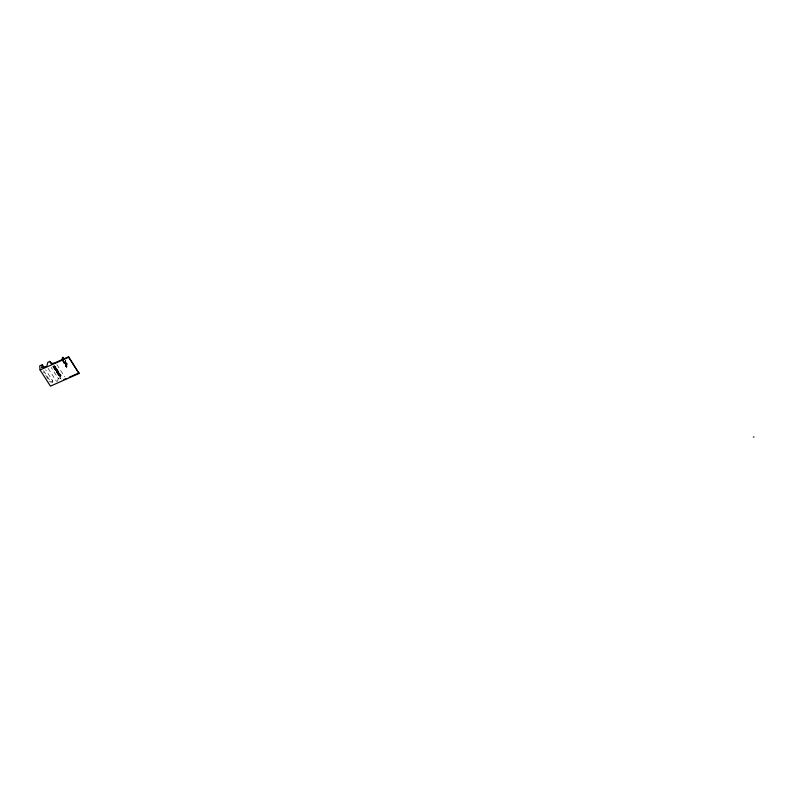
<?xml version="1.0" encoding="UTF-8"?>
<svg xmlns="http://www.w3.org/2000/svg" width="794" height="794" viewBox="0 0 794 794"><rect width="100%" height="100%" fill="white"/><g stroke="black" fill="none" stroke-linecap="round" stroke-linejoin="round"><path stroke-width="0.6" stroke-dasharray="3.97 2.98" d="M66.388 364.635L66.815 365.448L65.684 360.258L65.455 364.754L65.684 360.258L66.11 365.766L66.17 363.702L67.083 363.741L66.984 367.036M66.279 367.344L66.428 363.364M66.627 363.721L66.537 366.59L65.177 361.459M66.736 367.354L66.885 363.384M57.674 370.629L56.642 372.019L56.443 371.235L57.555 371.423L55.491 370.123L57.764 370.689L58.19 371.552L57.535 370.669L56.86 370.917L58.419 373.081L57.019 372.505L57.644 373.021L58.161 371.691L58.796 372.346L57.446 371.632L58.141 372.376M55.908 370.719L57.019 369.389L54.528 368.744L55.888 369.15L54.647 368.892L55.649 367.523L55.322 366.937L54.399 367.93L53.764 367.433L56.255 368.257L55.114 369.667L56.235 368.148L55.014 367.781L55.788 368.595L56.235 368.148M53.893 366.282C53.099 367.354 54.846 367.433 54.627 365.855M59.252 373.12L59.084 374.133L58.2 374.083M60.761 375.175L60.632 376.435L59.659 376.207L60.761 375.175L58.746 374.798L59.51 373.349M56.582 371.92L56.831 370.431M62.865 361.607L63.57 361.28L62.865 361.607L63.083 360.337M63.322 361.627L63.54 360.337M66.885 366.888L66.368 363.592L66.13 366.411M55.699 370.54L56.721 368.932L57.019 369.389M60.245 374.57C58.141 372.684 61.098 375.324 59.312 375.502C60.523 372.694 58.766 374.837 60.056 374.192M52.245 382.857L52.761 380.902L45.615 369.786M57.466 381.467L58.26 378.46L51.114 367.344M56.136 369.726C55.957 369.508 56.265 369.637 57.595 370.292L56.582 371.86M58.915 372.366L57.932 373.914L58.607 371.84M60.265 376.148C61.932 374.808 58.647 375.532 61.138 375.79M67.083 363.741L66.17 363.702M53.287 366.719C54.568 366.332 52.801 367.801 53.764 365.915M53.307 366.828L54.081 365.905M53.397 366.927L54.22 365.965M53.496 367.007L54.409 366.004M53.714 367.116L54.548 366.223M53.843 367.165L54.707 365.984M53.794 367.592L54.915 366.094M53.853 367.701L54.994 366.193M53.962 367.85L55.084 366.411M54.101 367.969L55.382 366.838L55.868 367.602L54.717 368.962M54.171 368.029L55.223 366.848M54.329 368.098L55.382 366.838M54.498 368.098L55.123 367.314M54.458 368.605L55.53 367.245M54.647 368.823L55.6 367.354M54.905 368.982L55.779 367.83M54.955 369.121L56.027 367.959M56.314 368.257L55.153 369.726L57.019 369.528L57.595 370.292M55.739 369.26L56.384 368.396M55.501 370.193L56.146 369.418M55.63 370.371L56.702 369.002M55.828 370.659L56.85 369.23M56.056 370.788L57.108 369.528M56.225 370.788L56.89 369.865M56.255 371.394L57.257 369.935M56.344 371.572L57.376 370.133M56.414 371.671L57.386 370.47M56.84 371.949L57.853 370.758M56.93 371.989L57.932 370.838M57.644 373.021L56.93 372.465L58.071 370.997M56.989 372.584L58.131 371.076M57.118 372.743L58.2 371.215M58.25 371.394L57.198 372.882L58.28 371.771M57.456 372.912L58.548 371.741M57.932 373.021L58.687 371.969M56.93 372.465L58.111 372.991L58.756 372.058M58.111 374.202L59.61 373.438L58.687 374.689M59.421 373.23L59.113 374.093L57.932 373.914M59.58 373.805L58.746 374.798L60.781 375.344M58.687 374.5C60.771 374.52 58.041 376.177 59.719 373.865M59.074 375.135L59.858 373.944M59.213 375.215L59.987 374.043M59.203 375.423L60.155 374.341M59.421 375.512L60.334 374.917M59.57 375.999L60.423 374.947M59.619 376.158L60.582 375.016M59.292 375.641L60.642 375.056M60.324 376.287L60.969 375.542M60.562 376.425L60.989 375.661M65.574 366.252L64.979 361.181L65.823 365.935M64.721 361.478L65.624 361.439L66.279 365.945M56.255 371.145L57.178 371.274L58.111 372.991M63.153 360.436L64.344 363.215L63.877 360.158M63.709 362.908C65.465 362.004 63.421 364.009 63.967 362.55L64.612 362.908M58.885 372.485L57.555 371.761L57.773 372.257M52.761 380.902L50.091 382.083L43.601 371.979M58.26 378.46L60.304 377.557A5.766 3.146 -32.7 0 0 61.118 379.046M58.696 373.438L58.25 373.071L59.5 373.379M59.739 375.552L60.632 376.435M54.707 367.255C54.032 365.875 54.746 368.863 56.126 368.128M53.962 366.233L54.478 366.233M55.729 368.942L54.588 368.753M56.84 364.565L64.642 376.693M53.158 366.441L60.304 377.557M52.732 366.282L60.533 378.41M48.106 368.317L56.553 381.457M43.541 370.689L51.342 382.817M65.674 366.401L65.654 363.91L66.428 366.888M63.798 360.794L64.344 363.215M63.421 360.129L63.986 362.64M63.341 360.774L63.887 363.186M65.376 361.727L66.16 364.436L66.15 361.26M64.919 361.746L65.455 364.754M65.445 361.578L66.11 365.766M65.654 363.91L66.18 367.205M66.368 363.592L66.378 366.094M65.713 365.3L66.12 365.945L65.713 365.3M66.994 366.59L66.081 366.59L66.994 366.59"/><path stroke-width="1.19" d="M753.992 436.938L753.327 437.077M42.37 364.724L41.596 367.662L46.806 366.292L47.868 362.292L49.913 361.379A5.766 3.146 -32.7 0 0 55.54 362.54L68.612 356.744L79.053 373.458L50.469 386.142L40.077 369.974L39.7 365.915L42.37 364.724L43.67 366.749M63.361 359.176L64.264 359.275M62.329 357.647C64.294 357.022 60.82 358.382 62.865 360.019L62.587 357.369M40.077 369.974L68.661 357.29L68.612 356.744M69.207 377.259L79.003 372.912M68.661 357.29L79.053 373.458M49.913 361.379L51.858 364.416M63.034 357.33L63.57 359.702M62.974 357.836L63.351 359.503M62.518 357.876L63.083 360.337M65.932 378.718A5.766 3.146 -32.7 0 1 65.237 379.006M64.532 379.234A5.766 3.146 -32.7 0 1 63.857 379.393"/></g></svg>
